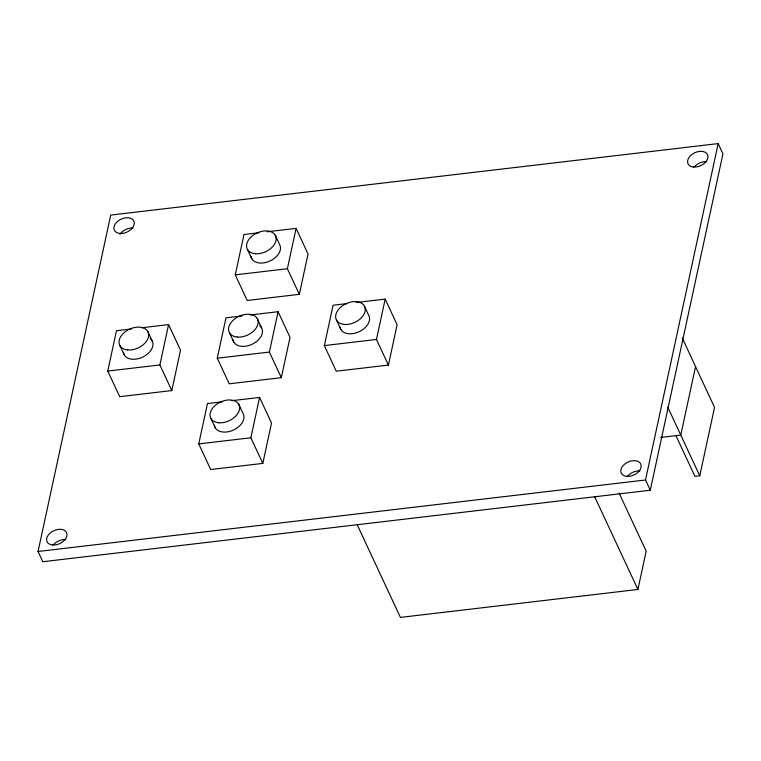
<?xml version="1.0" encoding="UTF-8"?>
<svg xmlns="http://www.w3.org/2000/svg" width="761" height="761" viewBox="0 0 761 761"><rect width="100%" height="100%" fill="white"/><g stroke="black" fill="none" stroke-linecap="round" stroke-linejoin="round"><path stroke-width="1.14" d="M38.05 551.478L110.716 215.078L718.175 143.601L722.95 153.846L650.284 490.236L42.825 561.723L38.05 551.478L645.509 479.991L718.175 143.601M141.955 327.734L168.59 324.595L180.528 350.212L171.815 390.555L119.705 396.69L107.758 371.073L116.471 330.731L131.529 328.961M171.815 390.555L159.877 364.947L168.59 324.595M231.791 400.695L259.577 397.432L271.525 423.04L262.811 463.392L210.692 469.518L198.754 443.91L207.468 403.558L222.526 401.789M250.302 314.978L278.098 311.715L290.036 337.323L281.323 377.675L229.213 383.801L217.266 358.193L225.979 317.841L242.198 315.939M267.14 231.782L296.096 228.376L308.043 253.993L299.33 294.336L247.211 300.471L235.263 274.854L243.986 234.512L259.035 232.742M262.811 463.392L250.864 437.775L259.577 397.432M281.323 377.675L269.384 352.058L278.098 311.715M299.33 294.336L287.382 268.728L296.096 228.376M356.234 302.517L385.19 299.111L397.128 324.728L388.414 365.071L336.295 371.206L324.357 345.589L333.071 305.247L346.968 303.61M388.414 365.071L376.467 339.454L385.19 299.111M357.261 524.852L400.419 617.399L637.908 589.461L646.184 551.154L619.083 493.042M682.217 337.922L695.554 366.631L680.772 435.064L660.7 437.423M675.93 435.634L694.926 476.376L699.768 475.806L714.55 407.363L695.554 366.631M235.263 274.854L287.382 268.728M107.758 371.073L159.877 364.947M217.266 358.193L269.384 352.058M324.357 345.589L376.467 339.454M198.754 443.91L250.864 437.775M667.758 407.154L699.768 475.806M645.509 479.991L650.284 490.236M594.75 496.904L637.908 589.461M364.329 305.912L368.657 315.197A15.639 10.321 -25 0 1 358.108 332.148A15.639 10.321 -25 0 1 340.015 326.945M336.552 320.219L340.88 329.503M275.235 235.178L279.572 244.471A15.639 10.321 -25 0 1 269.014 261.423A15.639 10.321 -25 0 1 250.921 256.21M247.468 249.484L251.796 258.769M257.237 318.517L261.565 327.801M229.461 332.814L233.798 342.098M238.726 404.234L243.054 413.518A15.639 10.321 -25 0 1 232.505 430.469A15.639 10.321 -25 0 1 214.412 425.256M210.949 418.531L215.277 427.815M147.729 331.396L152.057 340.69M119.962 345.703L124.29 354.987M119.981 234.312A10.759 7.096 -25 0 1 133.089 228.034M627.863 475.891A10.759 7.096 -25 0 1 639.963 470.935M694.669 166.564A10.759 7.096 -25 0 1 706.769 161.608M53.689 544.534A10.759 7.096 -25 0 1 65.788 539.568M259.748 325.727A15.639 10.321 -25 0 1 252.871 343.896A15.639 10.321 -25 0 1 232.923 339.539M150.24 338.616A15.639 10.321 -25 0 1 143.363 356.785A15.639 10.321 -25 0 1 123.415 352.429M255.201 253.717A15.639 10.321 -25 0 0 276.11 237.736A15.639 10.321 -25 0 0 252.738 235.549A15.639 10.321 -25 0 0 255.201 253.717M344.295 324.443A15.639 10.321 -25 0 0 365.194 308.471A15.639 10.321 -25 0 0 341.832 306.274A15.639 10.321 -25 0 0 344.295 324.443M693.537 167.02A10.759 7.096 -25 0 0 707.92 156.024A10.759 7.096 -25 0 0 691.844 154.521A10.759 7.096 -25 0 0 693.537 167.02M626.722 476.348A10.759 7.096 -25 0 0 641.104 465.361A10.759 7.096 -25 0 0 625.028 463.849A10.759 7.096 -25 0 0 626.722 476.348M119.848 233.446A10.759 7.096 -25 0 0 134.231 222.459A10.759 7.096 -25 0 0 118.155 220.947A10.759 7.096 -25 0 0 119.848 233.446M52.557 544.99A10.759 7.096 -25 0 0 66.939 533.994A10.759 7.096 -25 0 0 50.863 532.491A10.759 7.096 -25 0 0 52.557 544.99M127.696 349.936A15.639 10.321 -25 0 0 148.604 333.955A15.639 10.321 -25 0 0 125.232 331.767A15.639 10.321 -25 0 0 127.696 349.936M237.204 337.047A15.639 10.321 -25 0 0 258.112 321.075A15.639 10.321 -25 0 0 234.74 318.878A15.639 10.321 -25 0 0 237.204 337.047M218.692 422.764A15.639 10.321 -25 0 0 239.591 406.793A15.639 10.321 -25 0 0 216.229 404.595A15.639 10.321 -25 0 0 218.692 422.764"/></g></svg>
